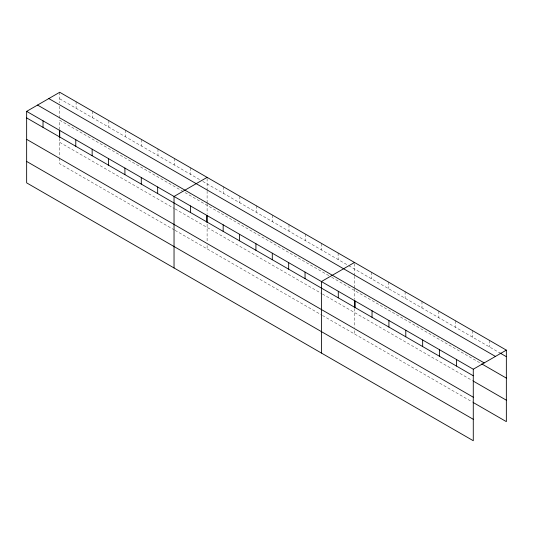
<?xml version="1.0" encoding="UTF-8"?>
<svg xmlns="http://www.w3.org/2000/svg" width="533" height="533" viewBox="0 0 533 533"><rect width="100%" height="100%" fill="white"/><g stroke="black" fill="none" stroke-linecap="round" stroke-linejoin="round"><path stroke-width="0.4" stroke-dasharray="2.67 2" d="M207.11 203.699L207.11 213.526M207.11 202.873L207.11 191.334M207.11 190.508L207.11 177.369M354.498 288.793L354.498 299.439M354.498 287.967L354.498 276.427M354.498 275.601L354.498 262.463M59.723 98.818L199.988 179.801M202.833 181.447L348.089 265.307M348.802 265.714L500.021 353.026M328.861 275.641L59.723 120.251L59.723 129.252M331.713 277.287L481.039 363.499M59.723 142.338L174.358 208.523M175.071 208.936L321.745 293.616M322.458 294.029L472.604 380.715M174.358 229.956L59.723 163.778L59.723 158.001M175.071 230.369L321.745 315.05M322.458 315.463L472.604 402.155M489.481 340.387L489.481 346.936M472.604 330.647L472.604 337.196M455.735 320.906L455.735 327.455M438.859 311.165L438.859 317.708M421.989 301.425L421.989 307.967M405.113 291.684L405.113 298.227M388.244 281.944L388.244 288.486M371.368 272.203L371.368 278.746M354.498 308.434L354.498 327.369M354.498 330.667L354.498 333.964M338.122 253.002L338.122 259.551M321.745 243.548L321.745 250.097M305.369 234.094L305.369 240.636M288.993 224.64L288.993 231.182M272.616 215.185L272.616 221.728M256.24 205.731L256.24 212.274M239.863 196.277L239.863 202.82M223.487 186.823L223.487 193.366M207.11 224.16L207.11 241.449M207.11 245.573L207.11 248.871M190.734 167.908L190.734 174.458M174.358 158.454L174.358 165.003M157.981 149L157.981 155.543M141.605 139.546L141.605 146.089M125.228 130.092L125.228 136.635M108.852 120.638L108.852 127.18M92.476 111.184L92.476 117.726M76.099 101.73L76.099 108.272M59.723 92.269L59.723 102.942M59.723 106.24L59.723 118.606M59.723 138.247L59.723 157.182"/><path stroke-width="0.8" d="M26.65 111.364L473.277 369.222L473.277 440.731L26.65 182.866L26.65 111.364L59.723 92.269L506.35 350.134L506.35 421.636L473.311 402.555M207.11 177.369L174.038 196.457L174.038 267.959M354.498 262.463L321.426 281.551L321.426 353.053M473.277 369.222L506.35 350.134M500.021 353.026L506.35 356.677M48.809 98.572L495.437 356.43M37.563 105.068L484.191 362.926M481.745 363.906L506.35 378.11M26.65 117.913L473.277 375.772M473.311 381.122L506.35 400.196M26.65 139.346L473.277 397.205M26.65 161.432L473.277 419.291M456.408 359.482L456.408 366.031M439.532 349.741L439.532 356.284M422.662 340.001L422.662 346.543M405.786 330.26L405.786 336.803M388.917 320.52L388.917 327.062M372.041 310.779L372.041 317.322M355.171 301.038L355.171 307.581M354.498 300.259L354.498 307.621M338.295 291.291L338.295 297.84M305.049 272.096L305.049 278.639M288.673 262.642L288.673 269.185M272.296 253.188L272.296 259.731M255.92 243.734L255.92 250.277M239.544 234.28L239.544 240.823M223.167 224.826L223.167 231.369M207.11 215.165L207.11 222.528M206.791 215.365L206.791 221.915M190.414 205.911L190.414 212.46M157.661 187.003L157.661 193.546M141.285 177.549L141.285 184.092M124.909 168.095L124.909 174.637M108.532 158.641L108.532 165.183M92.156 149.187L92.156 155.729M75.779 139.733L75.779 146.275M59.723 130.072L59.723 137.434M59.403 130.272L59.403 136.821M43.026 120.818L43.026 127.367"/></g></svg>
